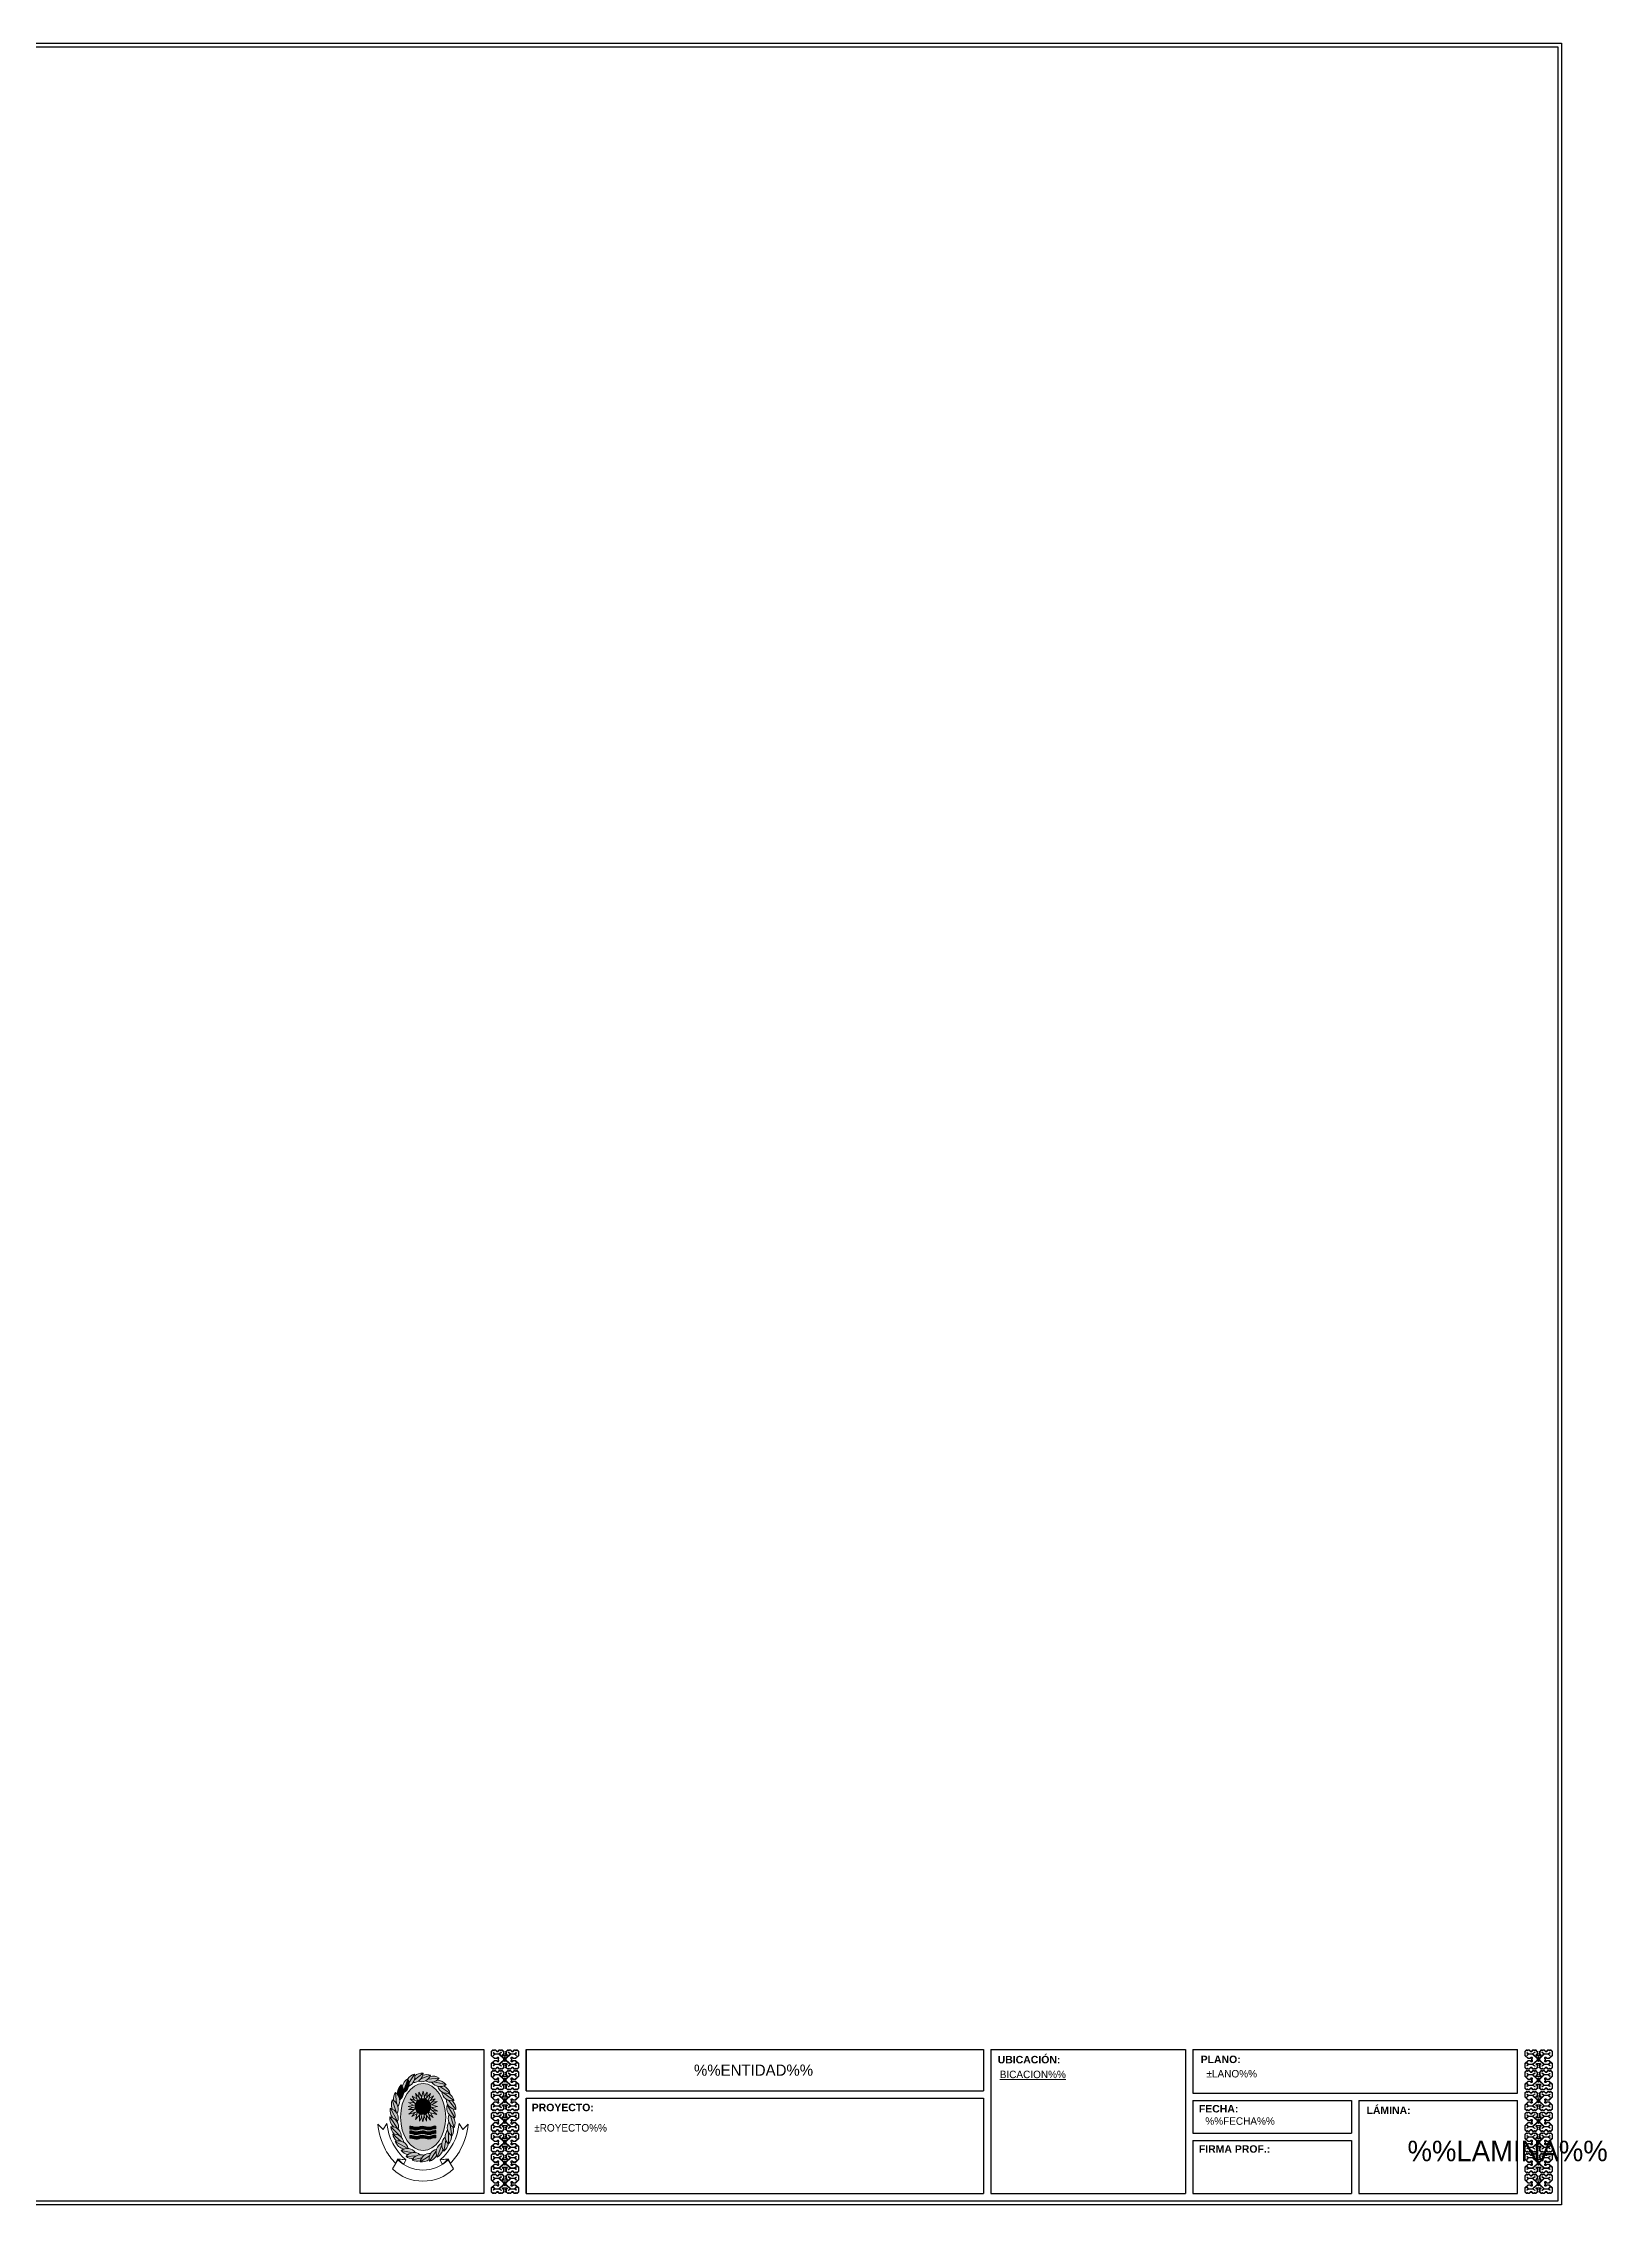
# Paper-space layout 'LAMINA' of a CAD drawing. Header units: metres, sheet in millimetres. Extents: x 3 to 839, y 7 to 585.
# Drawn here: x 421 to 839, y 7 to 585 of the extents above; entities that cross this region are included whole.
import ezdxf

# ---------------------------------------------------------------- set-up
doc = ezdxf.new("R2010")
doc.units = ezdxf.units.M
doc.layers.add('0MENBRETE', color=7, linetype='Continuous')
doc.layers.add('CODO VERT 11.25', color=190, linetype='Continuous', lineweight=0)

# ---------------------------------------------------------------- blocks, each defined once
blk = doc.blocks.new('ESCUDO CORONEL PORTILLO')
at = {"lineweight": 9, "true_color": 0x136734}
h = blk.add_hatch(color=116, dxfattribs=at)
h.dxf.hatch_style = 1
h.paths.add_polyline_path([(769.9, 526.7, 0.228838), (767.4, 520.1, -0.129166), (768.8, 516.9)])
h.paths.add_polyline_path([(769.9, 526.7), (768.8, 516.9, -0.018643), (768.9, 516.3, 0.438096)])
at = {"lineweight": 9, "true_color": 0x991b1e}
h = blk.add_hatch(color=244, dxfattribs=at)
h.dxf.hatch_style = 1
edge = h.paths.add_edge_path()
edge.add_ellipse((785.2, 504.4), major_axis=(0, 23.2), ratio=0.675762, start_angle=0, end_angle=360)
h.paths.add_polyline_path([(785.3, 522.3), (786, 518.4), (788.1, 521.7), (787.8, 518), (790.4, 520.7), (789.2, 517.2), (792.3, 519.2), (790.3, 515.9), (793.5, 517.1), (791.3, 514.8), (795, 515.1), (791.3, 512.8), (795.1, 511.8), (791.2, 510.9), (795.1, 508.6), (791.6, 509), (794.6, 506.3), (790.3, 507.4), (792.2, 504.1), (789.1, 506.3), (790.3, 502.2), (787.6, 505.4), (787.5, 501.6), (785.9, 505), (785.1, 501), (784.2, 504.5), (782.7, 501.6), (782.7, 505.9), (779.9, 502.7), (780.9, 506.7), (777.3, 504.8), (779.5, 507.6), (775.2, 506.4), (779, 509.7), (775, 509.7), (777.9, 511), (774.9, 511.7), (778.3, 512.6), (775.1, 514.4), (779.2, 514.3), (776.1, 517.1), (779.3, 516.1), (777.6, 518.9), (781, 517), (779.8, 520.7), (782.2, 518.1), (782.2, 521.8), (784.2, 518.2)], flags=16)
h.paths.add_polyline_path([(790.5, 511.7, -1), (779.7, 511.7, -1)], flags=0)
h.paths.add_polyline_path([(787.4, 497.6, 0.181039), (790.7, 497.6, -0.126598), (794.1, 498.2), (794.1, 498), (794.1, 496.3, 0.1259), (791.6, 496, -0.191242), (786.8, 495.8, 0.172207), (782.7, 495.8, -0.203286), (777.9, 495.9, 0.080889), (776, 496.1), (776, 497.9), (776, 498, -0.106518), (779.3, 497.4, 0.151563), (781.8, 497.5, -0.183513)], flags=16)
h.paths.add_polyline_path([(787.4, 494.4, 0.181039), (790.7, 494.5, -0.126598), (794.1, 495), (794.1, 494.8), (794.1, 493.1, 0.1259), (791.6, 492.8, -0.191242), (786.8, 492.6, 0.172207), (782.7, 492.6, -0.203286), (777.9, 492.7, 0.080889), (776, 493), (776, 494.7), (776, 494.9, -0.106518), (779.3, 494.2, 0.151563), (781.8, 494.3, -0.183513)], flags=16)
h.paths.add_polyline_path([(787.4, 491.3, 0.181039), (790.7, 491.3, -0.126598), (794.1, 491.9), (794.1, 491.7), (794.1, 490, 0.1259), (791.6, 489.7, -0.191242), (786.8, 489.5, 0.172207), (782.7, 489.5, -0.203286), (777.9, 489.6, 0.080889), (776, 489.8), (776, 491.5), (776, 491.7, -0.106518), (779.3, 491.1, 0.151563), (781.8, 491.2, -0.183513)], flags=16)
at = {"lineweight": 9, "true_color": 0x136734}
h = blk.add_hatch(color=116, dxfattribs=at)
h.dxf.hatch_style = 1
h.paths.add_polyline_path([(774.6, 531, 0.216201), (770.7, 525.6, -0.107908), (771.7, 522.8)])
h.paths.add_polyline_path([(779.2, 534.2, 0.181227), (774.7, 530.9, -0.090192), (775.4, 528.4)])
h.paths.add_polyline_path([(779.2, 534.2), (775.4, 528.4, -0.087578), (775.2, 526, 0.366464)])
h.paths.add_polyline_path([(785.2, 534.9, 0.196308), (779.4, 532.9, -0.097018), (779.1, 530.2)])
h.paths.add_polyline_path([(785.2, 534.9), (779.1, 530.2, -0.07281), (778.2, 528.4, 0.390239)])
h.paths.add_polyline_path([(790.4, 533.5, 0.174537), (784.9, 533.5, -0.106592), (783.5, 530.9)])
h.paths.add_polyline_path([(790.4, 533.5), (783.5, 530.9, -0.087207), (781.6, 529.3, 0.397599)])
h.paths.add_polyline_path([(796.3, 531.5, 0.207142), (790, 532.7, -0.097505), (788.3, 530.6)])
h.paths.add_polyline_path([(796.3, 531.5), (788.3, 530.6, -0.063483), (786.7, 529.6, 0.397981)])
h.paths.add_polyline_path([(795, 530.1, -0.099506), (792.6, 528.8), (801, 526.9, 0.223739)])
h.paths.add_polyline_path([(792.6, 528.8, -0.04775), (791.2, 528.6, 0.412172), (801, 526.9)])
h.paths.add_polyline_path([(799.5, 526, -0.099539), (796.8, 525.6), (803.8, 521.1, 0.213935)])
h.paths.add_polyline_path([(796.8, 525.6, -0.056322), (795.2, 525.8, 0.405554), (803.8, 521.1)])
h = blk.add_hatch(color=116, dxfattribs=at)
h.dxf.hatch_style = 1
h.paths.add_polyline_path([(771.7, 522.8, -0.048244), (771.7, 521.4, 0.41705), (774.6, 531)])
h = blk.add_hatch(color=116, dxfattribs=at)
h.dxf.hatch_style = 1
h.paths.add_polyline_path([(766.1, 521.4, 0.181989), (764.6, 516, -0.109396), (766.8, 513.8)])
h.paths.add_polyline_path([(766.1, 521.4), (766.8, 513.8, -0.078727), (767.7, 511.8, 0.403764)])
h.paths.add_polyline_path([(763.8, 516.4), (766.4, 508, -0.049034), (767.1, 506.8, 0.42295)])
h.paths.add_polyline_path([(763.8, 516.4, 0.20641), (763.8, 510, -0.118995), (766.4, 508)])
h.paths.add_polyline_path([(762.5, 510.5), (767.5, 501.3, 0.445044)])
h.paths.add_polyline_path([(762.5, 510.5, 0.214925), (763.9, 504, -0.141202), (766.9, 501.6, 0.020625), (767.5, 501.3)])
h.paths.add_polyline_path([(762.1, 504.5), (767.9, 495.8, 0.445044)])
h.paths.add_polyline_path([(762.1, 504.5, 0.246612), (764.8, 497.5, -0.128853), (767.9, 495.8, 0.00109), (767.9, 495.8)])
h.paths.add_polyline_path([(762.8, 497.7), (768.9, 491.5, -0.058368), (770.1, 490.4, 0.436031)])
h.paths.add_polyline_path([(762.8, 497.7, 0.176935), (765, 492.7, -0.146126), (768.9, 491.5)], flags=17)
h.paths.add_polyline_path([(764.2, 492.6), (769.8, 487.6, -0.084368), (771.9, 486.7, 0.398907)])
h.paths.add_polyline_path([(764.2, 492.6, 0.177341), (766.8, 487.7, -0.10699), (769.8, 487.6)], flags=17)
h.paths.add_polyline_path([(765.9, 487.5), (774.2, 482.7, -0.022483), (774.9, 482.6, 0.428395)])
h.paths.add_polyline_path([(765.9, 487.5, 0.263107), (771.8, 482.3, -0.086736), (774.2, 482.7)])
at = {"lineweight": 9}
h = blk.add_hatch(color=40, dxfattribs=at)
h.dxf.hatch_style = 1
h.paths.add_polyline_path([(785.3, 522.3), (783.8, 517, -0.118375), (786.3, 517)])
h.paths.add_polyline_path([(790.4, 520.7), (786.6, 516.9, -0.109635), (788.7, 515.7)])
h.paths.add_polyline_path([(783.4, 516.8), (779.8, 520.7), (781.4, 515.7, -0.108083)])
h.paths.add_polyline_path([(781.2, 515.5), (776.1, 517.1), (780, 513.5, -0.11131)])
h.paths.add_polyline_path([(779.8, 513), (774.9, 511.7), (779.8, 510.5, -0.058717), (779.7, 511.7, -0.057297)])
h.paths.add_polyline_path([(779.9, 510.4), (775.2, 506.4), (781.1, 508.1, -0.125978)])
h.paths.add_polyline_path([(783.4, 506.6, -0.12038), (781.2, 508), (779.9, 502.7)])
h.paths.add_polyline_path([(786.2, 506.5, -0.119284), (783.6, 506.6), (785.1, 501)])
h.paths.add_polyline_path([(788.7, 507.8, -0.116008), (786.5, 506.6), (790.3, 502.2)])
h.paths.add_polyline_path([(790.2, 510.2, -0.130017), (788.8, 507.8), (794.6, 506.3)])
h.paths.add_polyline_path([(795.1, 511.8), (790.3, 513.1, -0.063964), (790.5, 511.7, -0.048409), (790.3, 510.7)])
h.paths.add_polyline_path([(793.5, 517.1), (789, 515.5, -0.106361), (790.1, 513.5)])
at = {"lineweight": 9, "true_color": 0xf8d731}
h = blk.add_hatch(color=40, dxfattribs=at)
h.dxf.hatch_style = 1
h.paths.add_polyline_path([(782.2, 521.8), (782.2, 518.1), (783.4, 516.8, -0.021514), (783.8, 517), (784.2, 518.2)])
h.paths.add_polyline_path([(788.1, 521.7), (786, 518.4), (786.3, 517, -0.015544), (786.6, 516.9), (787.8, 518)])
h.paths.add_polyline_path([(792.3, 519.2), (789.2, 517.2), (788.7, 515.7, -0.01897), (789, 515.5), (790.3, 515.9)])
h.paths.add_polyline_path([(795, 515.1), (791.3, 514.8), (790.1, 513.5, -0.02106), (790.3, 513.1), (791.3, 512.8)])
h.paths.add_polyline_path([(791.2, 510.9), (790.3, 510.7, -0.025305), (790.2, 510.2), (791.6, 509), (795.1, 508.6)])
h.paths.add_polyline_path([(790.3, 507.4), (788.8, 507.8, -0.004673), (788.7, 507.8), (789.1, 506.3), (792.2, 504.1)])
h.paths.add_polyline_path([(787.6, 505.4), (786.5, 506.6, -0.018607), (786.2, 506.5), (785.9, 505), (787.5, 501.6)])
h.paths.add_polyline_path([(783.6, 506.6, -0.011307), (783.4, 506.6), (782.7, 505.9), (782.7, 501.6), (784.2, 504.5)])
h.paths.add_polyline_path([(781.2, 508, -0.006715), (781.1, 508.1), (779.5, 507.6), (777.3, 504.8), (780.9, 506.7)])
h.paths.add_polyline_path([(779.9, 510.4, -0.003149), (779.8, 510.5), (777.9, 511), (775, 509.7), (779, 509.7)])
h.paths.add_polyline_path([(779.2, 514.3), (775.1, 514.4), (778.3, 512.6), (779.8, 513, -0.026797), (780, 513.5)])
h.paths.add_polyline_path([(781, 517), (777.6, 518.9), (779.3, 516.1), (781.2, 515.5, -0.008911), (781.4, 515.7)])
h = blk.add_hatch(color=40, dxfattribs=at)
h.dxf.hatch_style = 1
h.set_gradient(color1=(255, 191, 0), color2=(255, 255, 0), name='SPHERICAL')
h.paths.add_polyline_path([(790.5, 511.7, 1), (779.7, 511.7, 1)])
at = {"lineweight": 9, "true_color": 0x136734}
h = blk.add_hatch(color=116, dxfattribs=at)
h.dxf.hatch_style = 1
h.paths.add_polyline_path([(798.6, 521.7, -0.018662), (798.1, 521.9, 0.442231), (806.6, 515.8)])
h.paths.add_polyline_path([(802.9, 520.9, -0.160309), (798.6, 521.7), (806.6, 515.8, 0.201936)], flags=17)
h.paths.add_polyline_path([(805.5, 515.7, -0.098899), (802.7, 516.1), (807.9, 509.6, 0.212707)])
h.paths.add_polyline_path([(802.7, 516.1, -0.057823), (801.3, 516.8, 0.403829), (807.9, 509.6)])
h.paths.add_polyline_path([(805.7, 510.1, -0.145115), (802.6, 512.6, 0.024605), (801.8, 512.9), (807.2, 503.9, 0.207291)])
h.paths.add_polyline_path([(801.8, 512.9, 0.445044), (807.2, 503.9)])
h.paths.add_polyline_path([(804.1, 505.4, -0.040687), (803.2, 506.2, 0.41255), (806.7, 496.9)])
h.paths.add_polyline_path([(806.3, 504.2, -0.089796), (804.1, 505.4), (806.7, 496.9, 0.240241)])
h.paths.add_polyline_path([(806.2, 497.2, -0.113017), (803.9, 499.3), (805.2, 491.2, 0.195617)])
h.paths.add_polyline_path([(803.9, 499.3, -0.063649), (803, 500.9, 0.412936), (805.2, 491.2)])
h.paths.add_polyline_path([(802.9, 493.6, -0.070356), (802.2, 495.4, 0.399385), (802.9, 485.7)])
h.paths.add_polyline_path([(804.8, 491.4, -0.102822), (802.9, 493.6), (802.9, 485.7, 0.195348)])
h = blk.add_hatch(color=116, dxfattribs=at)
h.dxf.hatch_style = 1
h.set_gradient(color1=(34, 52, 110), color2=(16, 86, 137), name='CYLINDER')
h.paths.add_polyline_path([(782.4, 495.7, -0.185304), (786.8, 495.8, 0.182695), (791.5, 495.9, -0.136399), (794.1, 496.3), (794.1, 498, 0.118946), (791, 497.6, -0.192725), (787.3, 497.4, 0.173843), (782.1, 497.4, -0.210692), (778.5, 497.5, 0.083142), (776, 497.9), (776, 496.1, -0.112662), (778.6, 495.6, 0.159741)])
h = blk.add_hatch(color=116, dxfattribs=at)
h.dxf.hatch_style = 1
h.paths.add_polyline_path([(770, 481.3), (778, 479.6, -0.069569), (779.9, 479.6, 0.422846)])
h.paths.add_polyline_path([(770, 481.3, 0.180269), (774.7, 478.3, -0.126595), (778, 479.6)])
h.paths.add_polyline_path([(783.2, 478.2, 0.410989), (773.4, 477), (780.6, 477.5, -0.099534)])
h.paths.add_polyline_path([(780.6, 477.5), (773.4, 477, 0.158458), (778.1, 475.4, -0.115892)])
h.paths.add_polyline_path([(786, 477.9, 0.364963), (777.5, 474.6), (784.3, 476.2, -0.085899)])
h.paths.add_polyline_path([(784.3, 476.2), (777.5, 474.6, 0.183929), (783.2, 473.9, -0.089014)])
h.paths.add_polyline_path([(789.6, 477.4, -0.067436), (790.4, 479.1, 0.379053), (783.1, 473.3)])
h.paths.add_polyline_path([(789.6, 477.4), (783.1, 473.3, 0.210757), (789.4, 475, -0.086169)])
h.paths.add_polyline_path([(794.1, 480.4, -0.065189), (794.5, 482.2, 0.403114), (789.5, 473.8)])
h.paths.add_polyline_path([(794.1, 480.4), (789.5, 473.8, 0.20082), (794.5, 477.5, -0.103419)], flags=17)
h.paths.add_polyline_path([(798.2, 485.1, -0.037798), (798.3, 486.2, 0.427798), (794.9, 476.6)])
h.paths.add_polyline_path([(798.9, 481.9, -0.119117), (798.2, 485.1), (794.9, 476.6, 0.217976)])
h.paths.add_polyline_path([(801, 488.4, -0.072904), (800.6, 490.4, 0.396129), (799.6, 480.8)])
h.paths.add_polyline_path([(802.6, 486, -0.101394), (801, 488.4), (799.6, 480.8, 0.193361)])
h = blk.add_hatch(color=116, dxfattribs=at)
h.dxf.hatch_style = 1
h.set_gradient(color1=(34, 52, 110), color2=(16, 86, 137), name='CYLINDER')
h.paths.add_polyline_path([(778.5, 494.3, 0.083142), (776, 494.7), (776, 493, -0.112662), (778.6, 492.5, 0.159741), (782.4, 492.5, -0.185304), (786.8, 492.6, 0.182695), (791.5, 492.7, -0.136399), (794.1, 493.1), (794.1, 494.8, 0.118946), (791, 494.4, -0.192725), (787.3, 494.3, 0.173843), (782.1, 494.3, -0.210692)])
h = blk.add_hatch(color=116, dxfattribs=at)
h.dxf.hatch_style = 1
h.set_gradient(color1=(34, 52, 110), color2=(16, 86, 137), name='CYLINDER')
h.paths.add_polyline_path([(776, 489.8, -0.112662), (778.6, 489.3, 0.159741), (782.4, 489.4, -0.185304), (786.8, 489.5, 0.182695), (791.5, 489.6, -0.136399), (794.1, 490), (794.1, 491.7, 0.118946), (791, 491.2, -0.192725), (787.3, 491.1, 0.173843), (782.1, 491.1, -0.210692), (778.5, 491.2, 0.083142), (776, 491.5)])
at = {"color": 18, "lineweight": 9, "true_color": 0x000000}
for p, q in [((769.9, 526.7), (768.8, 516.9)), ((774.6, 531), (771.7, 522.8)), ((779.2, 534.2), (775.4, 528.4)), ((785.2, 534.9), (779.1, 530.2)), ((790.4, 533.5), (783.5, 530.9)), ((796.3, 531.5), (788.3, 530.6)), ((801, 526.9), (792.6, 528.8)), ((803.8, 521.1), (796.8, 525.6)), ((762.5, 510.5), (767.5, 501.3)), ((763.8, 516.4), (766.4, 508)), ((766.1, 521.4), (766.8, 513.8)), ((806.6, 515.8), (798.6, 521.7)), ((807.2, 503.9), (801.8, 512.9)), ((807.9, 509.6), (802.7, 516.1)), ((762.1, 504.5), (767.9, 495.8)), ((762.8, 497.7), (768.9, 491.5)), ((776, 497.9), (776, 498)), ((794.1, 498), (794.1, 498.2)), ((805.2, 491.2), (803.9, 499.3)), ((806.7, 496.9), (804.1, 505.4)), ((764.2, 492.6), (769.8, 487.6)), ((765.9, 487.5), (774.2, 482.7)), ((770, 481.3), (778, 479.6)), ((776, 494.7), (776, 494.9)), ((776, 491.5), (776, 491.7)), ((789.5, 473.8), (794.1, 480.4)), ((794.1, 494.8), (794.1, 495)), ((794.1, 491.7), (794.1, 491.9)), ((794.9, 476.6), (798.2, 485.1)), ((799.6, 480.8), (801, 488.4)), ((802.9, 485.7), (802.9, 493.6)), ((773.4, 477), (780.6, 477.5)), ((777.5, 474.6), (784.3, 476.2)), ((783.1, 473.3), (789.6, 477.4))]:
    blk.add_line(p, q, dxfattribs=at)
for points in [[(779.8, 510.5), (774.9, 511.7), (779.8, 513)], [(777.9, 511), (775, 509.7), (779, 509.7)], [(779.2, 514.3), (775.1, 514.4), (778.3, 512.6)], [(781.1, 508.1), (775.2, 506.4), (779.9, 510.4)], [(780, 513.5), (776.1, 517.1), (781.2, 515.5)], [(781, 517), (777.6, 518.9), (779.3, 516.1)], [(781.4, 515.7), (779.8, 520.7), (783.4, 516.8)], [(784.2, 518.2), (782.2, 521.8), (782.2, 518.1)], [(785.3, 522.3), (783.8, 517)], [(785.3, 522.3), (786.3, 517)], [(788.1, 521.7), (786, 518.4)], [(790.4, 520.7), (786.6, 516.9)], [(788.1, 521.7), (787.8, 518)], [(790.4, 520.7), (788.7, 515.7)], [(790.2, 510.2), (794.6, 506.3), (788.8, 507.8)], [(793.5, 517.1), (789, 515.5)], [(792.3, 519.2), (789.2, 517.2)], [(793.5, 517.1), (790.1, 513.5)], [(792.3, 519.2), (790.3, 515.9)], [(790.3, 513.1), (795.1, 511.8), (790.3, 510.7)], [(791.2, 510.9), (795.1, 508.6), (791.6, 509)], [(791.3, 514.8), (795, 515.1), (791.3, 512.8)], [(780.9, 506.7), (777.3, 504.8), (779.5, 507.6)], [(783.4, 506.6), (779.9, 502.7), (781.2, 508)], [(784.2, 504.5), (782.7, 501.6), (782.7, 505.9)], [(786.2, 506.5), (785.1, 501), (783.6, 506.6)], [(787.6, 505.4), (787.5, 501.6), (785.9, 505)], [(788.7, 507.8), (790.3, 502.2), (786.5, 506.6)], [(790.3, 507.4), (792.2, 504.1), (789.1, 506.3)]]:
    blk.add_lwpolyline(points, dxfattribs=at)
for points in [[(759.2, 481.6, -0.09004), (753.7, 499.4), (757.4, 495.8), (760.1, 499.9, 0.196136), (773.1, 474.8), (767.7, 475.3), (766.1, 472.4, -0.088724)], [(811, 481.6, 0.09004), (816.5, 499.4), (812.8, 495.8), (810.1, 499.9, -0.196136), (797.1, 474.8), (802.5, 475.3), (804.1, 472.4, 0.088724)], [(771.8, 471.7), (773.3, 474.7), (767.8, 475.1, 0.069516)], [(798.4, 471.7), (796.9, 474.7), (802.4, 475.1, -0.069516)]]:
    blk.add_lwpolyline(points, format="xyb", close=True, dxfattribs=at)
for points in [[(794.1, 498.2, 0.119063), (790.9, 497.7, -0.192164), (787.4, 497.6, 0.183513), (781.8, 497.5, -0.194594), (778.6, 497.7, 0.083503), (776, 498, 0.083503)], [(794.1, 498, 0.118946), (791, 497.6, -0.192006), (787.4, 497.4, 0.183662), (781.8, 497.3, -0.194191), (778.5, 497.5, 0.083142), (776, 497.9)], [(794.1, 498), (794.1, 496.3, 0.1259), (791.6, 496, -0.190696), (786.8, 495.8, 0.185304), (782.4, 495.7, -0.190948), (777.9, 495.9, 0.080889), (776, 496.1), (776, 497.9)], [(794.1, 495, 0.119063), (790.9, 494.5, -0.192164), (787.4, 494.4, 0.183513), (781.8, 494.3, -0.194594), (778.6, 494.5, 0.083503), (776, 494.9, 0.083503)], [(794.1, 494.8, 0.118946), (791, 494.4, -0.192006), (787.4, 494.3, 0.183662), (781.8, 494.2, -0.194191), (778.5, 494.3, 0.083142), (776, 494.7)], [(794.1, 494.8), (794.1, 493.1, 0.1259), (791.6, 492.8, -0.190696), (786.8, 492.6, 0.185304), (782.4, 492.5, -0.190948), (777.9, 492.7, 0.080889), (776, 493), (776, 494.7)], [(794.1, 491.9, 0.119063), (790.9, 491.4, -0.192164), (787.4, 491.3, 0.183513), (781.8, 491.2, -0.194594), (778.6, 491.3, 0.083503), (776, 491.7, 0.083503)], [(794.1, 491.7, 0.118946), (791, 491.2, -0.192006), (787.4, 491.1, 0.183662), (781.8, 491, -0.194191), (778.5, 491.2, 0.083142), (776, 491.5)], [(794.1, 491.7), (794.1, 490, 0.1259), (791.6, 489.7, -0.190696), (786.8, 489.5, 0.185304), (782.4, 489.4, -0.190948), (777.9, 489.6, 0.080889), (776, 489.8), (776, 491.5)], [(785.1, 467.6, -0.198947), (767.6, 474.8), (764, 468.4, 0.207154), (785.1, 460)], [(785.1, 467.6, 0.198947), (802.6, 474.8), (806.2, 468.4, -0.207154), (785.1, 460)]]:
    blk.add_lwpolyline(points, format="xyb", dxfattribs=at)
blk.add_circle((785.1, 511.7), 5.38, dxfattribs=at)
for centre, radius, start, end in [((775.4, 520.8), 8.04, 132.8135, 184.3716), ((764.7, 522), 7.06, 306.847, 41.4791), ((778.6, 524), 8.04, 119.7802, 168.5788), ((768.4, 527.6), 7.06, 297.8916, 28.4458), ((781.4, 526.5), 8.04, 105.7193, 146.8075), ((772.4, 532.4), 7.06, 293.8806, 14.3849), ((778.1, 535.4), 7.06, 270.1839, 355.4547), ((784.7, 526.9), 8.04, 86.7891, 131.2146), ((783.8, 536), 7.06, 252.2267, 338.9575), ((787.7, 525.9), 8.04, 70.2918, 109.8938), ((790.5, 535.6), 7.06, 237.4514, 324.2578), ((791.7, 524.8), 8.04, 55.5922, 102.4036), ((797, 532.6), 7.06, 215.3756, 304.9759), ((794.6, 522.1), 8.04, 36.3103, 86.7566), ((802, 527.9), 7.06, 196.9927, 285.2936), ((796.1, 518.8), 8.04, 16.628, 64.9302), ((770.3, 508.8), 8.04, 168.1607, 216.6799), ((760.8, 503.6), 7.06, 340.8617, 76.8263), ((771.2, 513.2), 8.04, 156.2486, 202.8992), ((760.8, 510), 7.06, 333.2105, 64.9142), ((772.6, 516.8), 8.04, 144.6126, 185.8697), ((761.9, 515.8), 7.06, 325.3298, 53.2782), ((805.1, 522.7), 7.06, 186.4997, 281.9256), ((808.3, 516.7), 7.06, 178.6147, 266.5759), ((808.6, 510.8), 7.06, 162.7884, 258.7531), ((799.3, 505.3), 8.04, 65.8161, 71.454), ((798.8, 514), 8.04, 13.26, 58.9263), ((799.9, 509.9), 8.04, 357.9103, 45.9433), ((761.1, 497.5), 7.06, 345.72, 81.6847), ((770.1, 503.5), 8.04, 173.0191, 228.4326), ((763.1, 490.7), 7.06, 358.0255, 92.2603), ((770.8, 498.2), 8.04, 183.5947, 223.7299), ((770.3, 508.8), 8.04, 244.8009, 249.5273), ((770.1, 503.5), 8.04, 254.1358, 254.3856), ((807.6, 490.9), 7.06, 140.7725, 227.8567), ((809, 497.1), 7.06, 147.942, 237.6919), ((809.7, 503.3), 7.06, 155.6268, 245.3012), ((798.3, 495.3), 8.04, 329.0263, 13.2994), ((799.3, 505.3), 8.04, 350.0875, 36.9317), ((799.3, 500.1), 8.04, 336.6356, 30.6708), ((764.9, 485.6), 7.06, 8.7103, 95.7), ((772.2, 493.6), 8.04, 187.0344, 227.2597), ((768.1, 480.8), 7.06, 15.1085, 107.8686), ((773.5, 490.1), 8.04, 199.203, 258.1665), ((774.1, 475.6), 7.06, 34.7966, 126.48), ((776.3, 486.2), 8.04, 217.8144, 258.69), ((796.4, 475.4), 7.06, 105.3022, 193.1224), ((801.2, 479.8), 7.06, 114.4765, 207.1211), ((791.1, 483.6), 8.04, 298.4555, 347.6426), ((805.2, 485.1), 7.06, 130.8799, 217.3198), ((794.6, 487.1), 8.04, 308.6542, 352.4289), ((796.8, 491), 8.04, 319.1911, 3.4047), ((778.9, 472.7), 7.06, 52.1737, 141.5422), ((778.2, 483.5), 8.04, 232.8766, 268.893), ((783.7, 471.2), 7.06, 71.3389, 151.5397), ((781.2, 481.7), 8.04, 242.8741, 284.5615), ((790, 472.1), 7.06, 86.9227, 169.9601), ((784.3, 481.3), 8.04, 261.2944, 308.8998), ((787.5, 481.6), 8.04, 284.4567, 329.8772)]:
    blk.add_arc(centre, radius, start, end, dxfattribs=at)
blk.add_ellipse((785.2, 504.4), major_axis=(0, 23.2), ratio=0.675762, dxfattribs=at)
blk = doc.blocks.new('DECODECO')
at = {"true_color": 0x136734}
h = blk.add_hatch(color=116, dxfattribs=at)
h.dxf.hatch_style = 1
h.paths.add_polyline_path([(912.9, 527.3), (913.8, 528.1), (923.5, 528.1), (924.4, 527.3), (922, 525.1), (920.4, 525.1), (920.4, 522.6), (921.7, 522.6), (921.7, 519.8), (920.4, 519.8), (920.4, 517.1), (922, 517.1), (926.2, 513.1), (928.4, 513.1), (929.5, 514.4), (930.9, 513.1), (934.1, 513.1), (938.7, 517.4), (939.6, 517.4), (944.3, 513.1), (947.5, 513.1), (948.9, 514.4), (950.1, 513.1), (952.1, 513.1), (956.7, 517.5), (956.8, 528.6), (947.5, 537.2), (941.3, 537.2), (938.1, 534.3), (937.1, 534.3), (936, 535.4), (936, 536.4), (937.6, 537.8), (937.6, 539.6), (937.6, 541.4), (936, 542.8), (936, 543.8), (937.1, 544.9), (938.1, 544.9), (941.3, 542.1), (947.5, 542.1), (956.8, 550.7), (956.7, 561.8), (952.1, 566.2), (950.1, 566.2), (948.9, 564.8), (947.5, 566.2), (944.3, 566.2), (939.6, 561.9), (938.7, 561.9), (934.1, 566.2), (930.9, 566.2), (929.5, 564.8), (928.4, 566.2), (926.2, 566.2), (922, 562.1), (920.4, 562.1), (920.4, 559.4), (921.7, 559.4), (921.7, 556.7), (920.4, 556.7), (920.4, 554.2), (922, 554.2), (924.4, 551.9), (923.5, 551.2), (913.8, 551.2), (912.9, 551.9), (915.2, 554.2), (916.9, 554.2), (916.9, 556.7), (915.5, 556.7), (915.5, 559.4), (916.9, 559.4), (916.9, 562.1), (915.2, 562.1), (911.1, 566.2), (908.9, 566.2), (907.7, 564.8), (906.3, 566.2), (903.1, 566.2), (898.6, 561.9), (897.6, 561.9), (893, 566.2), (889.7, 566.2), (888.4, 564.8), (887.2, 566.2), (885.2, 566.2), (880.5, 561.8), (880.5, 550.7), (889.7, 542.1), (896, 542.1), (899.1, 544.9), (900.1, 544.9), (901.2, 543.8), (901.2, 542.8), (899.7, 541.4), (899.6, 539.6), (899.7, 537.8), (901.2, 536.4), (901.2, 535.4), (900.1, 534.3), (899.1, 534.3), (896, 537.2), (889.7, 537.2), (880.5, 528.6), (880.5, 517.5), (885.2, 513.1), (887.2, 513.1), (888.4, 514.4), (889.7, 513.1), (893, 513.1), (897.6, 517.4), (898.6, 517.4), (903.1, 513.1), (906.3, 513.1), (907.7, 514.4), (908.9, 513.1), (911.1, 513.1), (915.2, 517.1), (916.9, 517.1), (916.9, 519.8), (915.5, 519.8), (915.5, 522.6), (916.9, 522.6), (916.9, 525.1), (915.2, 525.1)])
h.paths.add_polyline_path([(913.3, 550.2), (911.4, 551.9), (915.3, 555.7), (914.5, 555.7), (914.5, 561.4), (910.7, 565.2), (909.3, 565.2), (907.8, 563.4), (905.9, 565.2), (903.5, 565.2), (899, 560.8), (897.2, 560.9), (892.6, 565.2), (890.1, 565.2), (888.3, 563.4), (886.7, 565.2), (885.6, 565.2), (881.5, 561.4), (881.5, 551.1), (890.1, 543.1), (895.6, 543.1), (898.8, 545.9), (900.5, 545.9), (902.2, 544.3), (902.2, 542.4), (900.7, 541), (900.6, 539.6), (900.7, 538.3), (902.2, 536.9), (902.2, 535), (900.5, 533.3), (898.8, 533.3), (895.6, 536.2), (890.1, 536.2), (881.5, 528.1), (881.5, 517.9), (885.6, 514.1), (886.7, 514.1), (888.3, 515.9), (890.1, 514.1), (892.6, 514.1), (897.2, 518.4), (899, 518.4), (903.5, 514.1), (905.9, 514.1), (907.8, 515.9), (909.3, 514.1), (910.7, 514.1), (915.5, 518.8), (914.5, 518.8), (914.5, 524.4), (911.4, 527.4), (913.3, 529.1), (923.9, 529.1), (925.8, 527.4), (921.9, 523.6), (922.7, 523.6), (922.7, 517.8), (926.6, 514.1), (927.9, 514.1), (929.4, 515.9), (931.3, 514.1), (933.7, 514.1), (938.3, 518.4), (940.1, 518.4), (944.7, 514.1), (947.1, 514.1), (948.9, 515.9), (950.5, 514.1), (951.7, 514.1), (955.7, 517.9), (955.8, 528.1), (947.1, 536.2), (941.7, 536.2), (938.5, 533.3), (936.7, 533.3), (935, 535), (935, 536.9), (936.6, 538.3), (936.6, 539.6), (936.6, 541), (935, 542.4), (935, 544.3), (936.7, 545.9), (938.5, 545.9), (941.7, 543.1), (947.1, 543.1), (955.8, 551.1), (955.7, 561.4), (951.7, 565.2), (950.5, 565.2), (948.9, 563.4), (947.1, 565.2), (944.7, 565.2), (940.1, 560.9), (938.3, 560.8), (933.7, 565.2), (931.3, 565.2), (929.4, 563.4), (927.9, 565.2), (926.6, 565.2), (921.7, 560.4), (922.7, 560.4), (922.7, 554.9), (925.8, 551.9), (923.9, 550.2)], flags=16)
h.paths.add_polyline_path([(886.5, 557.8), (887.2, 558.6), (891.3, 555.4), (902.3, 555.4), (908.2, 559.8), (908.9, 558.9), (903.3, 554.9), (915.3, 543.8), (918.3, 546.6), (921.3, 543.8), (933.3, 554.9), (927.8, 558.9), (928.5, 559.8), (934.4, 555.4), (945.3, 555.4), (949.5, 558.6), (950.1, 557.8), (946.3, 554.8), (950.2, 551.1), (949.4, 550.3), (945.3, 554.4), (934.4, 554.4), (921.9, 542.8), (921.9, 538.1), (934.4, 526.6), (945.3, 526.6), (949.4, 530.6), (950.2, 529.9), (946.3, 526.1), (950.1, 523.2), (949.5, 522.4), (945.3, 525.6), (934.4, 525.6), (928.5, 521.2), (927.8, 522), (933.3, 526.1), (921.3, 537.2), (918.3, 534.4), (915.3, 537.2), (903.3, 526.1), (908.9, 522), (908.2, 521.2), (902.3, 525.6), (891.3, 525.6), (887.2, 522.4), (886.5, 523.2), (890.3, 526.1), (886.5, 529.9), (887.2, 530.6), (891.4, 526.6), (902.2, 526.6), (914.7, 538.1), (914.7, 542.8), (902.2, 554.4), (891.4, 554.4), (887.2, 550.3), (886.5, 551.1), (890.3, 554.8)], flags=0)
h.paths.add_polyline_path([(915.5, 542.7), (918.3, 545.1), (921.2, 542.7), (921.2, 538.1), (918.3, 535.6), (915.5, 538.1)], flags=0)
h = blk.add_hatch(color=116, dxfattribs=at)
h.dxf.hatch_style = 1
h.paths.add_polyline_path([(886.5, 551.1), (887.2, 550.3), (891.4, 554.4), (902.2, 554.4), (914.7, 542.8), (914.7, 538.1), (902.2, 526.6), (891.4, 526.6), (887.2, 530.6), (886.5, 529.9), (890.3, 526.1), (886.5, 523.2), (887.2, 522.4), (891.3, 525.6), (902.3, 525.6), (908.2, 521.2), (908.9, 522), (903.3, 526.1), (915.3, 537.2), (918.3, 534.4), (921.3, 537.2), (933.3, 526.1), (927.8, 522), (928.5, 521.2), (934.4, 525.6), (945.3, 525.6), (949.5, 522.4), (950.1, 523.2), (946.3, 526.1), (950.2, 529.9), (949.4, 530.6), (945.3, 526.6), (934.4, 526.6), (921.9, 538.1), (921.9, 542.8), (934.4, 554.4), (945.3, 554.4), (949.4, 550.3), (950.2, 551.1), (946.3, 554.8), (950.1, 557.8), (949.5, 558.6), (945.3, 555.4), (934.4, 555.4), (928.5, 559.8), (927.8, 558.9), (933.3, 554.9), (921.3, 543.8), (918.3, 546.6), (915.3, 543.8), (903.3, 554.9), (908.9, 558.9), (908.2, 559.8), (902.3, 555.4), (891.3, 555.4), (887.2, 558.6), (886.5, 557.8), (890.3, 554.8)])
h.paths.add_polyline_path([(915.5, 542.7), (918.3, 545.1), (921.2, 542.7), (921.2, 538.1), (918.3, 535.6), (915.5, 538.1)], flags=16)
at = {"true_color": 0x991b1e}
h = blk.add_hatch(color=244, dxfattribs=at)
h.dxf.hatch_style = 1
h.paths.add_polyline_path([(921.2, 542.7), (918.3, 545.1), (915.5, 542.7), (915.5, 538.1), (918.3, 535.6), (921.2, 538.1)])
at = {"color": 18, "lineweight": 5, "true_color": 0x000000}
blk.add_lwpolyline([(913.8, 528.1), (923.5, 528.1), (924.4, 527.3), (922, 525.1), (920.4, 525.1), (920.4, 522.6), (921.7, 522.6), (921.7, 519.8), (920.4, 519.8), (920.4, 517.1), (922, 517.1), (926.2, 513.1), (928.4, 513.1), (929.5, 514.4), (930.9, 513.1), (934.1, 513.1), (938.7, 517.4), (939.6, 517.4), (944.3, 513.1), (947.5, 513.1), (948.9, 514.4), (950.1, 513.1), (952.1, 513.1), (956.7, 517.5), (956.8, 528.6), (947.5, 537.2), (941.3, 537.2), (938.1, 534.3), (937.1, 534.3), (936, 535.4), (936, 536.4), (937.6, 537.8), (937.6, 539.6), (937.6, 541.4), (936, 542.8), (936, 543.8), (937.1, 544.9), (938.1, 544.9), (941.3, 542.1), (947.5, 542.1), (956.8, 550.7), (956.7, 561.8), (952.1, 566.2), (950.1, 566.2), (948.9, 564.8), (947.5, 566.2), (944.3, 566.2), (939.6, 561.9), (938.7, 561.9), (934.1, 566.2), (930.9, 566.2), (929.5, 564.8), (928.4, 566.2), (926.2, 566.2), (922, 562.1), (920.4, 562.1), (920.4, 559.4), (921.7, 559.4), (921.7, 556.7), (920.4, 556.7), (920.4, 554.2), (922, 554.2), (924.4, 551.9), (923.5, 551.2), (913.8, 551.2), (912.9, 551.9), (915.2, 554.2), (916.9, 554.2), (916.9, 556.7), (915.5, 556.7), (915.5, 559.4), (916.9, 559.4), (916.9, 562.1), (915.2, 562.1), (911.1, 566.2), (908.9, 566.2), (907.7, 564.8), (906.3, 566.2), (903.1, 566.2), (898.6, 561.9), (897.6, 561.9), (893, 566.2), (889.7, 566.2), (888.4, 564.8), (887.2, 566.2), (885.2, 566.2), (880.5, 561.8), (880.5, 550.7), (889.7, 542.1), (896, 542.1), (899.1, 544.9), (900.1, 544.9), (901.2, 543.8), (901.2, 542.8), (899.7, 541.4), (899.6, 539.6), (899.7, 537.8), (901.2, 536.4), (901.2, 535.4), (900.1, 534.3), (899.1, 534.3), (896, 537.2), (889.7, 537.2), (880.5, 528.6), (880.5, 517.5), (885.2, 513.1), (887.2, 513.1), (888.4, 514.4), (889.7, 513.1), (893, 513.1), (897.6, 517.4), (898.6, 517.4), (903.1, 513.1), (906.3, 513.1), (907.7, 514.4), (908.9, 513.1), (911.1, 513.1), (915.2, 517.1), (916.9, 517.1), (916.9, 519.8), (915.5, 519.8), (915.5, 522.6), (916.9, 522.6), (916.9, 525.1), (915.2, 525.1), (912.9, 527.3), (913.8, 528.1)], dxfattribs=at)
for points in [[(923.9, 550.2), (925.8, 551.9), (922.4, 555.2), (921.4, 555.2), (921.4, 555.7), (922.7, 555.7), (922.7, 560.4), (921.4, 560.4), (921.4, 561.1), (922.4, 561.1), (926.6, 565.2), (927.9, 565.2), (929.4, 563.4), (931.3, 565.2), (933.7, 565.2), (938.3, 560.8), (940.1, 560.9), (944.7, 565.2), (947.1, 565.2), (948.9, 563.4), (950.5, 565.2), (951.7, 565.2), (955.7, 561.4), (955.8, 551.1), (947.1, 543.1), (941.7, 543.1), (938.5, 545.9), (936.7, 545.9), (935, 544.3), (935, 542.4), (936.6, 541), (936.6, 539.6), (936.6, 538.3), (935, 536.9), (935, 535), (936.7, 533.3), (938.5, 533.3), (941.7, 536.2), (947.1, 536.2), (955.8, 528.1), (955.7, 517.9), (951.7, 514.1), (950.5, 514.1), (948.9, 515.9), (947.1, 514.1), (944.7, 514.1), (940.1, 518.4), (938.3, 518.4), (933.7, 514.1), (931.3, 514.1), (929.4, 515.9), (927.9, 514.1), (926.6, 514.1), (922.4, 518.1), (921.4, 518.1), (921.4, 518.8), (922.7, 518.8), (922.7, 523.6), (921.4, 523.6), (921.4, 524.1), (922.4, 524.1), (925.8, 527.4), (923.9, 529.1), (913.3, 529.1), (911.4, 527.4), (914.8, 524.1), (915.9, 524.1), (915.9, 523.6), (914.5, 523.6), (914.5, 518.8), (915.9, 518.8), (915.9, 518.1), (914.8, 518.1), (910.7, 514.1), (909.3, 514.1), (907.8, 515.9), (905.9, 514.1), (903.5, 514.1), (899, 518.4), (897.2, 518.4), (892.6, 514.1), (890.1, 514.1), (888.3, 515.9), (886.7, 514.1), (885.6, 514.1), (881.5, 517.9), (881.5, 528.1), (890.1, 536.2), (895.6, 536.2), (898.8, 533.3), (900.5, 533.3), (902.2, 535), (902.2, 536.9), (900.7, 538.3), (900.6, 539.6), (900.7, 541), (902.2, 542.4), (902.2, 544.3), (900.5, 545.9), (898.8, 545.9), (895.6, 543.1), (890.1, 543.1), (881.5, 551.1), (881.5, 561.4), (885.6, 565.2), (886.7, 565.2), (888.3, 563.4), (890.1, 565.2), (892.6, 565.2), (897.2, 560.9), (899, 560.8), (903.5, 565.2), (905.9, 565.2), (907.8, 563.4), (909.3, 565.2), (910.7, 565.2), (914.8, 561.1), (915.9, 561.1), (915.9, 560.4), (914.5, 560.4), (914.5, 555.7), (915.9, 555.7), (915.9, 555.2), (914.8, 555.2), (911.4, 551.9), (913.3, 550.2)], [(921.9, 538.1), (921.9, 542.8), (934.4, 554.4), (945.3, 554.4), (949.4, 550.3), (950.2, 551.1), (946.3, 554.8), (950.1, 557.8), (949.5, 558.6), (945.3, 555.4), (934.4, 555.4), (928.5, 559.8), (927.8, 558.9), (933.3, 554.9), (921.3, 543.8), (918.3, 546.6), (915.3, 543.8), (903.3, 554.9), (908.9, 558.9), (908.2, 559.8), (902.3, 555.4), (891.3, 555.4), (887.2, 558.6), (886.5, 557.8), (890.3, 554.8), (886.5, 551.1), (887.2, 550.3), (891.4, 554.4), (902.2, 554.4), (914.7, 542.8), (914.7, 538.1), (902.2, 526.6), (891.4, 526.6), (887.2, 530.6), (886.5, 529.9), (890.3, 526.1), (886.5, 523.2), (887.2, 522.4), (891.3, 525.6), (902.3, 525.6), (908.2, 521.2), (908.9, 522), (903.3, 526.1), (915.3, 537.2), (918.3, 534.4), (921.3, 537.2), (933.3, 526.1), (927.8, 522), (928.5, 521.2), (934.4, 525.6), (945.3, 525.6), (949.5, 522.4), (950.1, 523.2), (946.3, 526.1), (950.2, 529.9), (949.4, 530.6), (945.3, 526.6), (934.4, 526.6)], [(918.3, 535.6), (915.5, 538.1), (915.5, 542.7), (918.3, 545.1), (921.2, 542.7), (921.2, 538.1)]]:
    blk.add_lwpolyline(points, close=True, dxfattribs=at)

psp = doc.layouts.new('LAMINA')

# ---------------------------------------------------------------- linework, layer by layer
at = {"flags": 128}
psp.add_lwpolyline([(788.13, 7.86), (250.48, 7.86)], dxfattribs=at)
at = {"layer": '0MENBRETE', "linetype": 'Continuous'}
for p, q in [((550.11, 48.43), (672.49, 48.43)), ((550.11, 37.37), (550.11, 48.43)), ((672.49, 48.43), (672.49, 37.37)), ((674.44, 48.43), (726.5, 48.43)), ((674.44, 48.43), (674.44, 9.87)), ((726.5, 48.43), (726.5, 9.87)), ((728.45, 48.43), (815.23, 48.43)), ((728.45, 48.43), (728.45, 36.75)), ((815.23, 36.75), (815.23, 48.43)), ((550.11, 37.37), (672.49, 37.37)), ((550.11, 35.42), (672.49, 35.42)), ((550.11, 9.87), (550.11, 35.42)), ((672.49, 35.42), (672.49, 9.87)), ((728.45, 36.75), (815.23, 36.75)), ((728.45, 34.8), (770.87, 34.8)), ((728.45, 34.8), (728.45, 25.98)), ((770.87, 34.8), (770.87, 25.98)), ((772.81, 34.8), (772.81, 9.87)), ((772.81, 34.8), (815.23, 34.8)), ((815.23, 9.87), (815.23, 34.8)), ((728.45, 25.98), (770.87, 25.98)), ((728.45, 24.03), (770.87, 24.03)), ((728.45, 24.03), (728.45, 9.87)), ((770.87, 24.03), (770.87, 9.87))]:
    psp.add_line(p, q, dxfattribs=at)
psp.add_lwpolyline([(505.91, 48.43), (538.81, 48.43), (538.81, 9.87), (505.72, 9.87), (505.72, 48.24, -0.414214)], format="xyb", close=True, dxfattribs=at)
for points in [[(550.11, 48.43), (550.11, 37.37)], [(550.11, 35.42), (550.11, 9.87), (672.49, 9.87)], [(674.44, 9.87), (726.5, 9.87)], [(728.45, 9.87), (770.87, 9.87)], [(772.81, 9.87), (815.23, 9.87)]]:
    psp.add_lwpolyline(points, dxfattribs=at)
at = {"layer": 'CODO VERT 11.25', "color": 0, "lineweight": 30}
for points in [[(2.9, 585.22), (827.02, 585.22), (827.02, 6.86), (2.9, 6.86)], [(3.9, 584.22), (826.02, 584.22), (826.02, 7.86), (3.9, 7.86)]]:
    psp.add_lwpolyline(points, close=True, dxfattribs=at)

# ---------------------------------------------------------------- block references
at = {"layer": '0MENBRETE', "lineweight": 15}
for name, p, xscale, yscale, zscale in [('DECODECO', (455.06, -6.8), 0.0973334375, 0.0973334375, 0.0973334375), ('DECODECO', (731.47, -6.8), 0.0973334375, 0.0973334375, 0.0973334375), ('ESCUDO CORONEL PORTILLO', (219.95, -164.09), 0.3854404125, 0.3854404125, 0.3854404125), ('DECODECO', (455.06, -12.35), 0.0973334375, 0.0973334375, 0.0973334375), ('DECODECO', (731.47, -12.35), 0.0973334375, 0.0973334375, 0.0973334375), ('DECODECO', (455.06, -17.9), 0.0973334375, 0.0973334375, 0.0973334375), ('DECODECO', (731.47, -17.9), 0.0973334375, 0.0973334375, 0.0973334375), ('DECODECO', (455.06, -23.45), 0.0973334375, 0.0973334375, 0.0973334375), ('DECODECO', (731.47, -23.45), 0.0973334375, 0.0973334375, 0.0973334375), ('DECODECO', (455.06, -29), 0.0973334375, 0.0973334375, 0.0973334375), ('DECODECO', (731.47, -29), 0.0973334375, 0.0973334375, 0.0973334375), ('DECODECO', (455.06, -34.55), 0.0973334375, 0.0973334375, 0.0973334375), ('DECODECO', (731.47, -34.55), 0.0973334375, 0.0973334375, 0.0973334375), ('DECODECO', (455.06, -40.09), 0.0973334375, 0.0973334375, 0.0973334375), ('DECODECO', (731.47, -40.09), 0.0973334375, 0.0973334375, 0.0973334375)]:
    psp.add_blockref(name, p, dxfattribs=dict(at, xscale=xscale, yscale=yscale, zscale=zscale))

# ---------------------------------------------------------------- texts
for s, width, gutter_width, insert, char_height, attachment_point in [('{\\fArial|b1|i0|c0|p34;UBICACIÓN:}', 19.6859, 7.3, (676.25, 46.7), 2, 1), ('{\\fArial|b1|i0|c0|p34;PLANO:}', 24.2589, 4.87, (730.52, 46.77), 2, 1), ('%%ENTIDAD%%', 114.4116, 9.73, (610.95, 42.87), 3, 5), ('%%UBICACION%%', 47.2895, 7.3, (676.8, 42.74), 2, 1), ('%%PLANO%%', 80.5653, 7.3, (732.08, 42.93), 2, 1), ('{\\fArial|b1|i0|c0|p34;PROYECTO:}', 20.9983, 7.79, (551.63, 33.9), 2, 1), ('{\\fArial|b1|i0|c0|p34;FECHA:}', 24.2589, 4.87, (730.05, 33.56), 2, 1), ('%%FECHA%%', 36.5973, 7.79, (731.77, 30.26), 2, 1), ('{\\fArial|b1|i0|c0|p34;LÁMINA:}', 24.2589, 4.87, (774.88, 33.14), 2, 1), ('%%PROYECTO%%', 117.0698, 7.79, (552.3, 28.45), 2, 1), ('%%LAMINA%%', 23.7942, 4.09, (785.84, 24.01), 5.5, 1), ('{\\fArial|b1|i0|c0|p34;FIRMA PROF.:}', 24.2589, 4.87, (730.05, 22.79), 2, 1)]:
    psp.add_mtext_dynamic_manual_height_columns(s, width=width, gutter_width=gutter_width, heights=[0], dxfattribs=dict(at, insert=insert, char_height=char_height, attachment_point=attachment_point))

doc.saveas('drawing.dxf')
